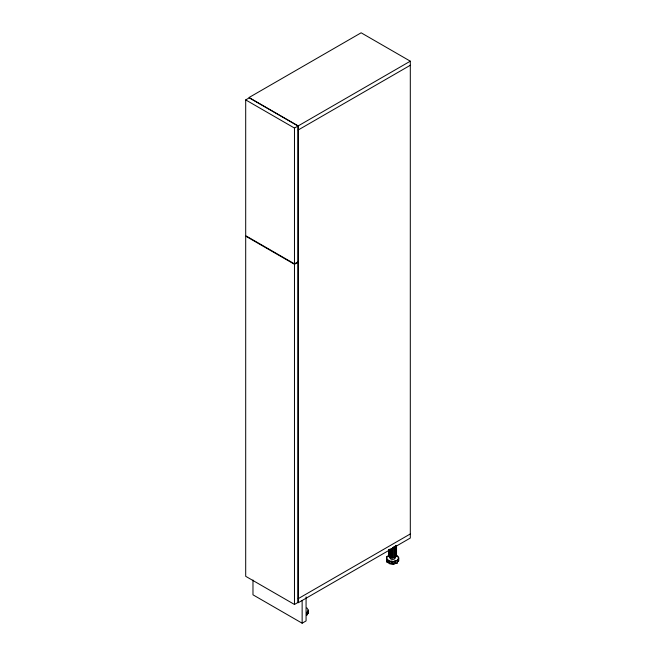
<?xml version="1.0" encoding="UTF-8"?>
<svg xmlns="http://www.w3.org/2000/svg" width="656" height="656" viewBox="0 0 656 656"><rect width="100%" height="100%" fill="white"/><g stroke="black" fill="none" stroke-linecap="round" stroke-linejoin="round"><path stroke-width="0.98" d="M386.81 561.06L386.81 561.979L387.827 562.676L387.827 560.068L388.508 560.536L388.508 563.143L391.083 563.996L391.402 561.216M395.035 560.839L394.945 563.832L393.682 564.258L392.124 564.103L392.436 561.323M388.967 549.564L388.967 556.624L388.967 554.886M395.388 546.186L395.388 557.362L396.536 555.755L396.536 545.661M308.304 610.154L306.869 612.442L306.869 615.262L307.762 611.228L307.762 613.836L308.304 612.975L308.304 610.154L306.86 607.866M395.035 562.577L395.962 563.496L397.331 563.037L397.331 560.216L398.766 557.928L397.315 555.64L395.486 555.033M397.331 563.037L398.225 559.002L398.225 561.61L398.766 560.749L398.766 557.928M388.967 556.624L389.967 557.239L389.967 549.162M391.091 548.769L391.091 557.854L391.238 548.646M386.81 561.979L386.802 556.714L388.836 555.32M245.697 99.901L249.239 97.859L298.013 126.018L298.013 261.81L294.47 263.851L245.697 235.693L245.697 99.901L294.47 128.059L298.013 126.018M298.209 125.903L410.303 61.18L410.303 538.043L298.209 602.766L298.209 125.903L249.042 97.514L361.136 32.8L410.303 61.18M298.209 129.986L410.303 65.272M294.47 264.302L298.013 262.261L298.013 602.421L294.47 604.463L245.697 576.312L245.697 236.144L294.47 264.302L294.47 604.463M298.209 598.674L410.303 533.959M252.978 580.002L252.978 594.82L302.137 623.2L306.073 620.929L306.073 596.878M394.059 546.604L394.059 557.707L395.388 557.362M386.802 556.714L386.81 559.15L389.525 561.011L393.682 561.438L397.331 560.216M394.945 561.224L395.962 560.888L395.962 563.496M395.978 545.833L396.24 554.886M396.536 555.755L395.978 554.919M392.55 547.785L392.55 557.879L394.059 557.707M391.402 562.955L392.436 563.061M391.091 557.854L392.6 558.026L392.6 547.932M389.967 557.239L391.238 557.731M397.864 556.714L398.225 557.28M307.762 612.114L308.304 612.975M386.802 559.543L386.802 560.454M396.24 545.521L396.24 556.624M396.019 545.366L396.019 556.542M395.166 546.104L395.166 557.28M394.108 546.678L394.108 557.854M393.682 561.438L393.682 564.258M392.124 564.103L392.124 561.495L391.083 561.388L391.083 563.996M389.82 549.285L389.82 557.362M389.525 561.011L389.525 563.84M389.221 550.54L389.221 556.6M388.664 549.703L388.664 555.755M302.137 600.494L302.137 623.2M294.47 128.059L294.47 263.851M394.871 557.174A2.624 1.517 0 0 1 392.944 559.429A2.624 1.517 0 0 1 390.066 557.534M390.746 556.829A2.624 1.517 0 0 1 390.328 556.518"/></g></svg>
